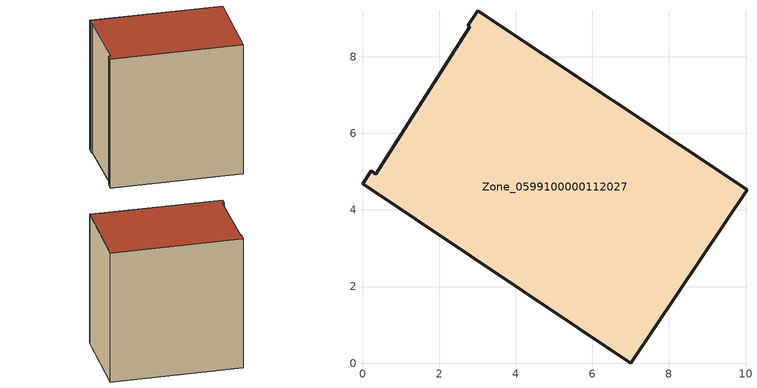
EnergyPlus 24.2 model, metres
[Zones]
Zone_0599100000112027
 floor ground (C_G): 2.81,8.78 2.75,8.8 3.01,9.2 10.04,4.53 7.01,0 0,4.68 0.23,5.02 0.35,4.93 z0
 wall outside (C_F): 7.01,0 10.04,4.53 3.01,9.2 2.75,8.8 2.81,8.78 0.35,4.93 0.23,5.02 0,4.68 7.01,0 z0:8.88
 roof outside (C_R): 2.75,8.8 2.81,8.78 0.35,4.93 0.23,5.02 0,4.68 7.01,0 10.04,4.53 3.01,9.2 z8.88
[BUILDING]
Pand.0599100000112027: North Axis=0; Terrain=City; Loads Convergence Tolerance Value=0.04; Temperature Convergence Tolerance Value=0.4; Solar Distribution=FullExterior; Maximum Number of Warmup Days=25; Minimum Number of Warmup Days=1
[Site:Location]
Rotterdam.The.Hague.AP_ZH_NLD Design_Conditions: Latitude=51.96; Longitude=4.45; Time Zone=1; Elevation=-4.5
[SITE:GROUNDTEMPERATURE:BUILDINGSURFACE]
18, 18, 18, 18, 18, 18, 18, 18, 18, 18, 18, 18
[MATERIAL] Thermal Absorptance=0.9; Solar Absorptance=0.7; Visible Absorptance=0.7
Name | Roughness | Thickness | Conductivity | Density | Specific Heat
G.TI.1946 | MediumSmooth | 0.15 | 1 | 540 | 1210
F.TI.1946 | Rough | 0.3 | 0.857143 | 1920 | 840
R.TI.1946 | MediumRough | 0.2 | 0.1 | 1500 | 1000
[CONSTRUCTION]
C_G: G.TI.1946
C_F: F.TI.1946
C_R: R.TI.1946
[ZONE]
Zone_0599100000112027: Type=1; Multiplier=1; Ceiling Height=Autocalculate; Volume=Autocalculate; Floor Area=autocalculate; Part of Total Floor Area=Yes
[ZONEINFILTRATION:DESIGNFLOWRATE]
Infil_Zone_0599100000112027: Zone or ZoneList or Space or SpaceList=Zone_0599100000112027; Schedule=AlwaysOn; Design Flow Rate Calculation Method=Flow/Area; Flow Rate per Floor Area=0.003; Constant Term Coefficient=1; Temperature Term Coefficient=0; Velocity Term Coefficient=0; Velocity Squared Term Coefficient=0
[HVACTEMPLATE:ZONE:IDEALLOADSAIRSYSTEM]
Zone_0599100000112027: Maximum Heating Supply Air Temperature=50; Minimum Cooling Supply Air Temperature=13; Maximum Heating Supply Air Humidity Ratio=0.0156; Minimum Cooling Supply Air Humidity Ratio=0.0077; Heating Limit=NoLimit; Cooling Limit=NoLimit; Dehumidification Control Type=ConstantSensibleHeatRatio; Cooling Sensible Heat Ratio=0.7; Dehumidification Setpoint=60; Humidification Control Type=None; Humidification Setpoint=30; Outdoor Air Method=None; Outdoor Air Flow Rate per Person=0.00944; Outdoor Air Flow Rate per Zone Floor Area=0; Outdoor Air Flow Rate per Zone=0; Demand Controlled Ventilation Type=None; Outdoor Air Economizer Type=NoEconomizer; Heat Recovery Type=None; Sensible Heat Recovery Effectiveness=0.7; Latent Heat Recovery Effectiveness=0.65
[ZONECONTROL:THERMOSTAT]
ThermostatControl_Zone_0599100000112027: Zone or ZoneList=Zone_0599100000112027; Control Type Schedule=DualSetpointControlType; Control 1=Thermostat_Zone_0599100000112027; Temperature Difference Between Cutout And Setpoint=0
[THERMOSTATSETPOINT:DUALSETPOINT]
Thermostat_Zone_0599100000112027: Heating Setpoint Temperature Schedule=HeatingSetpoint_Zone_0599100000112027; Cooling Setpoint Temperature Schedule=CoolingSetpoint_Zone_0599100000112027
[SCHEDULE:COMPACT]
HeatingSetpoint_Zone_0599100000112027: Through: 12/31, For: AllDays, Until: 24:00, 21
CoolingSetpoint_Zone_0599100000112027: Through: 12/31, For: AllDays, Until: 24:00, 24
DualSetpointControlType: Through: 12/31, For: AllDays, Until: 24:00, 4
AlwaysOn: Through: 12/31, For: AllDays, Until: 24:00, 1
